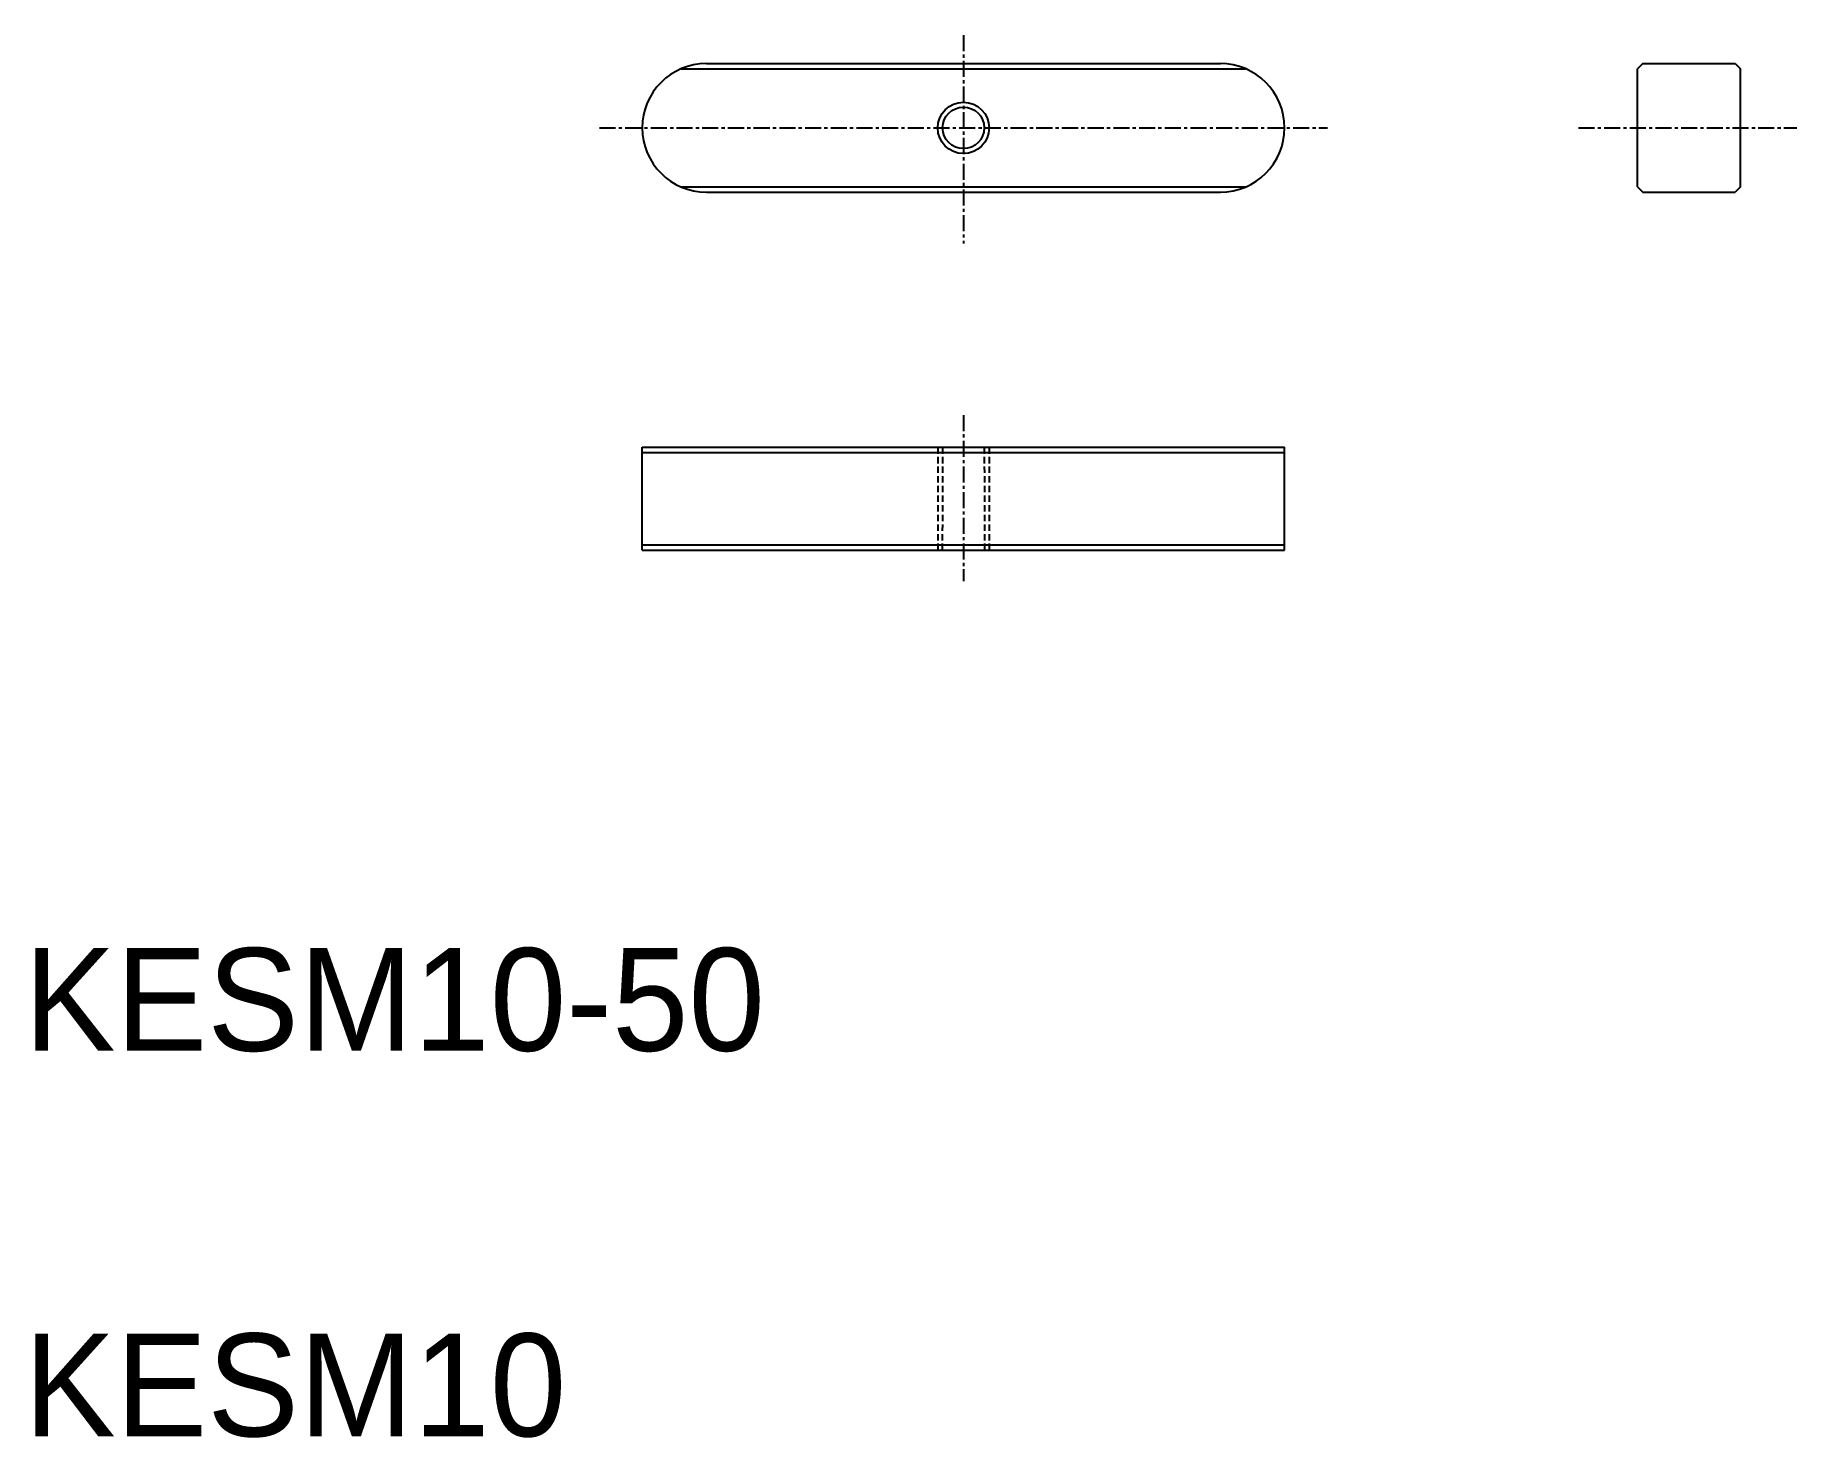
# Model space of a CAD drawing. Extents: x 21 to 158, y 20 to 129.
import ezdxf

# ---------------------------------------------------------------- set-up
doc = ezdxf.new("R2010")
doc.units = 0
doc.linetypes.add('CENTER', pattern=[2, 1.25, -0.25, 0.25, -0.25])
doc.linetypes.add('DASHED', pattern=[0.75, 0.5, -0.25])
doc.layers.get('0').update_dxf_attribs({"linetype": 'CONTINUOUS'})
doc.layers.add('CENTER', color=1, linetype='CENTER')

msp = doc.modelspace()

# ---------------------------------------------------------------- linework, layer by layer
at = {"color": 3, "linetype": 'CONTINUOUS'}
for p, q in [((71.17, 126.43), (115.09, 126.43)), ((71.17, 117.23), (115.09, 117.23)), ((68.13, 96.57), (118.13, 96.57)), ((68.13, 89.37), (118.13, 89.37))]:
    msp.add_line(p, q, dxfattribs=at)
at = {"color": 7, "linetype": 'CONTINUOUS'}
for p, q in [((73.13, 126.83), (113.13, 126.83)), ((146.01, 126.83), (145.61, 126.43)), ((145.61, 117.23), (145.61, 126.43)), ((146.01, 126.83), (153.21, 126.83)), ((153.21, 126.83), (153.61, 126.43)), ((153.61, 117.23), (153.61, 126.43)), ((73.13, 116.83), (113.13, 116.83)), ((145.61, 117.23), (146.01, 116.83)), ((146.01, 116.83), (153.21, 116.83)), ((153.61, 117.23), (153.21, 116.83)), ((68.13, 96.97), (118.13, 96.97)), ((68.13, 88.97), (68.13, 96.97)), ((118.13, 88.97), (118.13, 96.97)), ((68.13, 88.97), (118.13, 88.97)), ((80.63, 88.97), (80.63, 88.97))]:
    msp.add_line(p, q, dxfattribs=at)
at = {"color": 3, "linetype": 'DASHED'}
for p, q in [((91.13, 96.97), (91.13, 88.97)), ((91.51, 96.97), (91.48, 88.97)), ((94.75, 96.97), (94.78, 88.97)), ((95.13, 96.97), (95.13, 88.97))]:
    msp.add_line(p, q, dxfattribs=at)
at = {"color": 3, "linetype": 'CONTINUOUS'}
msp.add_circle((93.13, 121.83), 2, dxfattribs=at)
at = {"color": 7, "linetype": 'CONTINUOUS'}
msp.add_circle((93.13, 121.83), 1.62, dxfattribs=at)
for centre, start, end in [((73.13, 121.83), 90, 270), ((113.13, 121.83), 270, 90)]:
    msp.add_arc(centre, 5, start, end, dxfattribs=at)
at = {"layer": 'CENTER', "color": 1, "linetype": 'CENTER'}
for p, q in [((93.13, 129.04), (93.13, 112.83)), ((64.8, 121.83), (121.46, 121.83)), ((141, 121.83), (158, 121.83)), ((93.13, 99.48), (93.13, 86.54))]:
    msp.add_line(p, q, dxfattribs=at)

# ---------------------------------------------------------------- texts
at = {"color": 7, "linetype": 'CONTINUOUS'}
for s, p in [('KESM10-50', (20, 50)), ('KESM10', (20, 20))]:
    msp.add_text(s, height=8, dxfattribs=at).set_placement(p)

doc.saveas('drawing.dxf')
